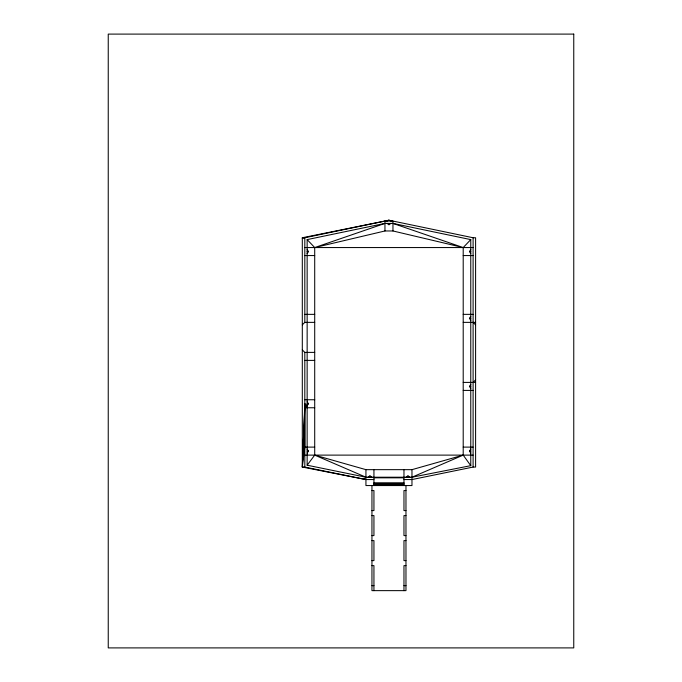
<?xml version="1.0" encoding="UTF-8"?>
<svg xmlns="http://www.w3.org/2000/svg" width="682" height="682" viewBox="0 0 682 682"><rect width="100%" height="100%" fill="white"/><g stroke="black" fill="none" stroke-linecap="round" stroke-linejoin="round"><path stroke-width="1.02" d="M373.941 479.557L365.936 479.557L302.305 467.059L304.811 447.111L304.811 403.753L307.147 405.756L308.477 403.753L307.147 401.749M304.811 403.753L302.305 467.059L304.811 467.059L365.936 479.557L362.986 478.372M307.147 405.756L304.811 407.759L302.305 467.059L302.305 237.754L388.953 220.235L473.103 237.754L475.601 237.754L475.601 467.059L473.103 467.059L411.971 479.557L403.966 479.557M307.147 253.559L308.477 251.564L307.147 249.561M307.147 453.121L308.477 451.117L307.147 449.114M470.768 253.559L469.438 251.564L470.768 249.561M470.768 320.361L469.438 318.358L470.768 316.354M470.768 388.416L469.438 386.413L470.768 384.409M470.768 453.121L469.438 451.117L470.768 449.114M307.147 465.209L314.709 455.116L314.709 247.557L307.147 239.604L384.955 223.406L392.96 223.406L470.768 239.604L470.768 465.661L411.971 477.221L365.936 477.221L307.147 465.209L307.147 239.604M470.768 239.604L463.206 247.557L463.206 455.116L470.768 465.661M302.305 324.862L304.811 322.364L304.811 237.754L302.305 237.754M473.103 382.406L475.601 379.908M386.958 223.406L388.953 224.736L390.957 223.406M367.939 477.221L369.942 475.883L371.946 477.221M405.969 477.221L407.972 475.883L409.976 477.221M411.971 477.221L463.206 455.116L411.971 469.659L365.936 469.659L314.709 455.116L365.936 477.221M384.955 223.406L314.709 247.557L384.955 230.968L392.96 230.968L463.206 247.557L392.96 223.406M385.952 221.266L388.953 220.235L391.962 221.266M302.305 238.274L388.953 220.235M304.811 247.557L473.103 247.557M307.147 251.564L308.477 251.564M469.438 251.564L470.768 251.564M304.811 255.562L314.709 255.562M463.206 255.562L473.103 255.562M304.811 314.359L314.709 314.359M463.206 314.359L473.103 314.359M469.438 318.358L470.768 318.358M304.811 322.364L314.709 322.364M463.206 322.364L475.601 322.364M302.305 349.883L304.811 352.389L314.709 352.389M304.811 360.394L314.709 360.394M463.206 382.406L475.601 382.406M469.438 386.413L470.768 386.413M463.206 390.411L473.103 390.411M304.811 399.746L314.709 399.746M307.147 403.753L308.477 403.753M304.811 407.759L314.709 407.759M304.811 447.111L314.709 447.111M463.206 447.111L473.103 447.111M307.147 451.117L308.477 451.117M469.438 451.117L470.768 451.117M304.811 455.116L473.103 455.116M373.941 477.826L403.966 477.826M373.941 482.796L403.966 482.796M373.941 483.555L403.966 483.555M373.941 484.561L403.966 484.561M371.946 490.563L373.941 490.563L373.941 510.579L371.946 510.579M405.969 490.563L403.966 490.563L403.966 510.579L405.969 510.579M371.946 515.583L373.941 515.583L373.941 535.6L371.946 535.6M405.969 515.583L403.966 515.583L403.966 535.6L405.969 535.6M371.946 540.604L373.941 540.604L373.941 560.613L371.946 560.613M405.969 540.604L403.966 540.604L403.966 560.613L405.969 560.613M371.946 565.617L373.941 565.617L373.941 590.638M405.969 565.617L403.966 565.617L403.966 590.638M371.946 585.633L373.941 585.633M403.966 585.633L405.969 585.633M473.103 322.364L475.601 324.862M473.103 237.754L473.103 467.059M411.971 469.659L411.971 485.558L365.936 485.558L365.936 469.659M407.972 475.883L407.972 477.221M405.969 485.558L405.969 590.638L371.946 590.638L371.946 485.558M403.966 469.659L403.966 485.558M392.96 230.968L392.96 221.07L384.955 221.07L384.955 230.968M388.953 223.406L388.953 224.736M373.941 469.659L373.941 485.558M369.942 475.883L369.942 477.221M304.811 352.389L304.811 467.059M573.758 34.1L108.242 34.1L108.242 647.9L573.758 647.9L573.758 34.1"/></g></svg>
